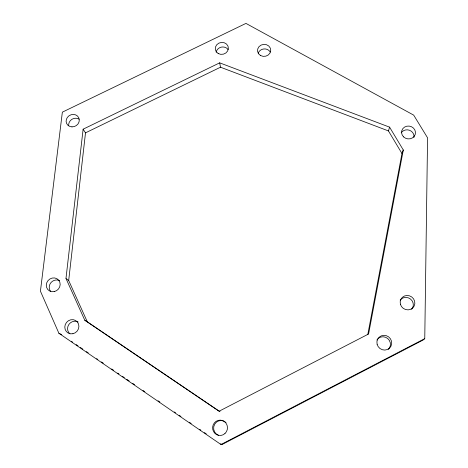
<?xml version="1.0" encoding="UTF-8"?>
<svg xmlns="http://www.w3.org/2000/svg" width="468" height="468" viewBox="0 0 468 468"><rect width="100%" height="100%" fill="white"/><g stroke="black" fill="none" stroke-linecap="round" stroke-linejoin="round"><path stroke-width="0.7" d="M424.763 338.633L427.565 137.82L413.689 115.128L245.957 23.4L62.355 112.156L40.435 291.184L58.886 333.251L220.995 444.53L221.896 444.6L423.095 340.031L424.763 338.633L220.995 444.53M65.982 278.46L83.123 129.191L219.691 62.847L389.592 127.156L403.293 150L368.579 333.994L219.094 411.226L84.778 320.235L65.982 278.46L68.685 280.513L87.294 321.814L220.013 411.717M68.685 280.513L85.504 132.853L83.123 129.191M367.754 334.719L401.977 153.533L403.293 150M401.977 153.533L388.452 130.929L389.592 127.156M85.504 132.853L220.504 67.211L388.452 130.929M58.886 333.251L61.723 334.673M84.778 320.235L87.294 321.814M71.358 341.283L72.563 342.108M76.179 344.588L77.981 345.829M80.391 347.484L82.801 349.134M86.41 351.614L88.218 352.854M96.648 358.64L97.853 359.465M101.468 361.945L103.276 363.186M111.706 368.971L113.508 370.211M117.725 373.107L118.93 373.932M122.54 376.412L124.348 377.653M126.758 379.302L129.168 380.958M132.777 383.438L134.585 384.678M143.015 390.464L144.823 391.704M158.067 400.795L159.875 402.035M174.33 411.951L175.529 412.776M179.145 415.256L180.952 416.497M189.382 422.282L191.19 423.522M199.62 429.308L200.825 430.133M204.434 432.613L206.242 433.854M220.691 443.775L221.896 444.6M219.691 62.847L220.504 67.211M68.743 125.781A6.64 6.037 -27 0 1 71.826 119.387A6.64 6.037 -27 0 1 79.051 119.164M218.591 435.293A7.593 7.342 -84 0 1 214.672 424.207A7.593 7.342 -84 0 1 226.015 422.557M69.907 333.813A7.231 6.792 -50 0 1 68.913 324.423A7.231 6.792 -50 0 1 78.156 322.013M50.684 291.418A7.102 6.616 -44.4 0 1 50.965 282.613A7.102 6.616 -44.4 0 1 59.693 280.736M258.213 53.171A6.546 5.955 -6.8 0 1 263.905 48.953A6.546 5.955 -6.8 0 1 270.247 52.042M401.222 132.813A6.897 6.359 10.6 0 1 409.541 130.291A6.897 6.359 10.6 0 1 413.923 137.522M376.851 340.066A7.447 7.166 40.8 0 1 387.68 338.493A7.447 7.166 40.8 0 1 388.259 349.444M400.158 300.134A7.359 7.02 32.3 0 1 410.53 299.07A7.359 7.02 32.3 0 1 411.612 309.33M216.181 52.211A6.517 5.914 -10.9 0 1 221.323 47.128A6.517 5.914 -10.9 0 1 228.144 49.626M72.914 333.725A7.318 6.874 -49.8 0 0 77.36 321.955A7.318 6.874 -49.8 0 0 65.274 324.576A7.318 6.874 -49.8 0 0 72.914 333.725M71.978 126.881A6.716 6.096 -26.9 0 0 78.741 117.714A6.716 6.096 -26.9 0 0 67.386 117.374A6.716 6.096 -26.9 0 0 71.978 126.881M224.956 433.543A7.687 7.435 -83.7 0 0 222.417 420.51A7.687 7.435 -83.7 0 0 212.753 429.378A7.687 7.435 -83.7 0 0 224.956 433.543M54.23 291.605A7.184 6.692 -44.2 0 0 58.675 280.151A7.184 6.692 -44.2 0 0 46.765 282.736A7.184 6.692 -44.2 0 0 54.23 291.605M377.109 344.243A7.541 7.254 40.5 0 0 389.487 348.169A7.541 7.254 40.5 0 0 386.305 335.679A7.541 7.254 40.5 0 0 377.109 344.243M400.397 304.212A7.453 7.108 32 0 0 412.682 308.008A7.453 7.108 32 0 0 409.447 295.817A7.453 7.108 32 0 0 400.397 304.212M403.586 136.89A6.979 6.429 10.5 0 0 415.239 134.357A6.979 6.429 10.5 0 0 406.745 126.208A6.979 6.429 10.5 0 0 403.586 136.89M260.536 55.517A6.622 6.014 -6.9 0 0 270.726 50.538A6.622 6.014 -6.9 0 0 261.097 45.086A6.622 6.014 -6.9 0 0 260.536 55.517M218.182 53.51A6.587 5.973 -10.9 0 0 228.372 48.549A6.587 5.973 -10.9 0 0 218.889 43.126A6.587 5.973 -10.9 0 0 218.182 53.51"/></g></svg>
